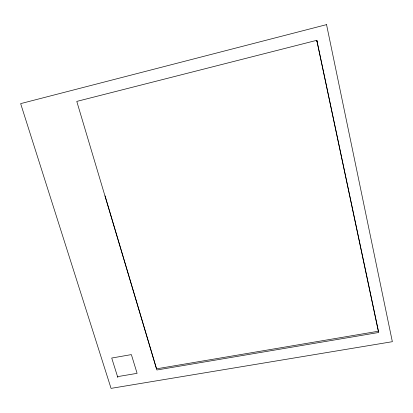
<?xml version="1.0" encoding="UTF-8"?>
<svg xmlns="http://www.w3.org/2000/svg" width="413" height="413" viewBox="0 0 413 413"><rect width="100%" height="100%" fill="white"/><g stroke="black" fill="none" stroke-linecap="round" stroke-linejoin="round"><path stroke-width="0.62" d="M316.802 40.314L76.782 101.407L156.512 368.835L378.344 331.241L316.802 40.314L378.706 332.475L156.883 369.991L105.047 195.85M117.55 376.641L137.101 373.337L131.37 354.597L111.716 358.035L117.839 377.565M316.694 40.345L317.076 41.827M326.544 24.63L20.65 103.627L111.061 388.37L392.35 341.69L326.544 24.63"/></g></svg>
